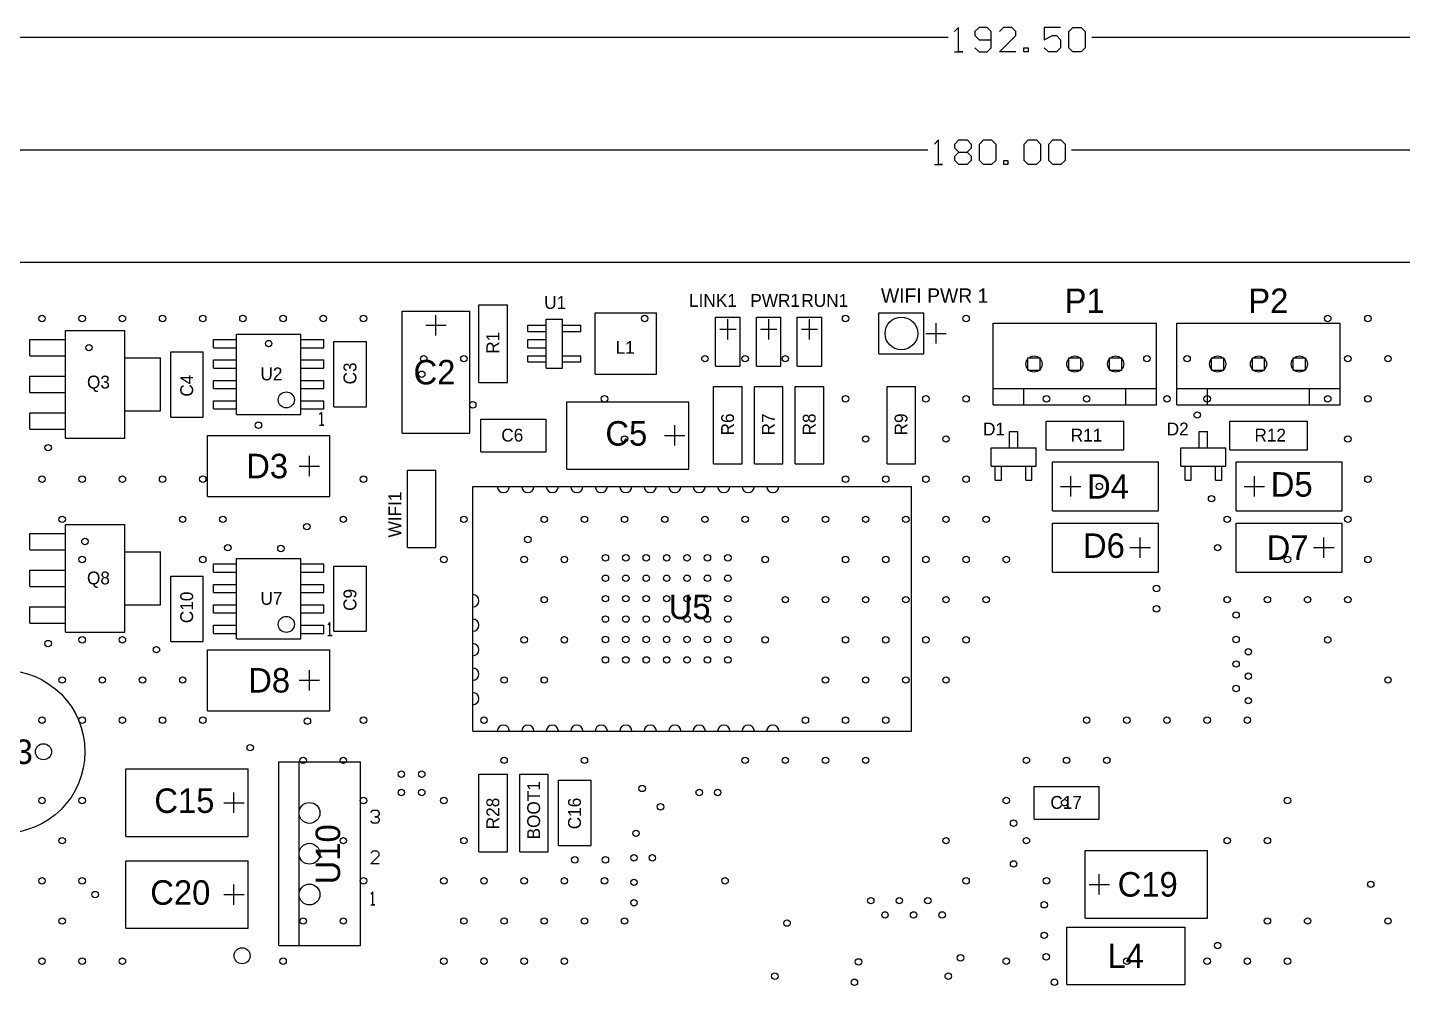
# Model space of a CAD drawing. Header units: millimetres. Extents: x 41 to 259, y 19 to 198.
# Drawn here: x 86.6 to 172.2, y 138.5 to 198.1 of the extents above; entities that cross this region are included whole.
import ezdxf

# ---------------------------------------------------------------- set-up
doc = ezdxf.new("R2010")
doc.units = ezdxf.units.MM
for name, color, linetype in [('Mechanical13', 56, 'Continuous'), ('PadHoleLayer', 156, 'Continuous'), ('ViaHoleLayer', 16, 'Continuous')]:
    doc.layers.add(name, color=color, linetype=linetype)

msp = doc.modelspace()

# ---------------------------------------------------------------- linework, layer by layer
at = {"layer": 'Mechanical13'}
for p, q in [((144.535, 198.109), (144.281, 197.855)), ((144.535, 196.586), (144.535, 198.109)), ((145.804, 198.109), (145.551, 197.855)), ((145.551, 197.855), (145.551, 197.602)), ((146.312, 198.109), (145.804, 198.109)), ((146.566, 197.855), (146.312, 198.109)), ((146.566, 196.84), (146.566, 197.855)), ((147.328, 198.109), (147.074, 197.855)), ((147.836, 198.109), (147.328, 198.109)), ((148.09, 197.855), (147.836, 198.109)), ((148.09, 197.602), (148.09, 197.855)), ((150.883, 198.109), (149.867, 198.109)), ((149.867, 198.109), (149.867, 197.348)), ((151.391, 197.855), (151.645, 198.109)), ((151.391, 196.84), (151.391, 197.855)), ((151.645, 198.109), (152.152, 198.109)), ((152.152, 198.109), (152.406, 197.855)), ((152.406, 197.855), (152.406, 196.84)), ((52.5, 197.5), (143.875, 197.5)), ((145.551, 197.602), (145.804, 197.348)), ((145.551, 196.84), (145.804, 196.586)), ((145.804, 197.348), (146.566, 197.348)), ((146.312, 196.586), (146.566, 196.84)), ((147.074, 196.586), (148.09, 197.602)), ((148.598, 196.586), (148.598, 196.84)), ((148.598, 196.84), (148.851, 196.84)), ((148.851, 196.84), (148.851, 196.586)), ((149.867, 197.348), (150.375, 197.602)), ((150.121, 196.586), (149.867, 196.84)), ((150.375, 197.602), (150.629, 197.602)), ((150.629, 197.602), (150.883, 197.348)), ((150.883, 196.84), (150.629, 196.586)), ((150.883, 197.348), (150.883, 196.84)), ((151.645, 196.586), (151.391, 196.84)), ((152.406, 196.84), (152.152, 196.586)), ((152.813, 197.5), (245, 197.5)), ((144.281, 196.586), (144.789, 196.586)), ((144.789, 196.586), (144.535, 196.586)), ((145.804, 196.586), (146.312, 196.586)), ((148.09, 196.586), (147.074, 196.586)), ((148.851, 196.586), (148.598, 196.586)), ((150.629, 196.586), (150.121, 196.586)), ((152.152, 196.586), (151.645, 196.586)), ((143.285, 191.109), (143.031, 190.855)), ((143.285, 189.586), (143.285, 191.109)), ((144.301, 190.855), (144.554, 191.109)), ((144.301, 190.602), (144.301, 190.855)), ((144.554, 191.109), (145.062, 191.109)), ((145.062, 191.109), (145.316, 190.855)), ((145.316, 190.855), (145.316, 190.602)), ((145.824, 190.855), (146.078, 191.109)), ((145.824, 189.84), (145.824, 190.855)), ((146.078, 191.109), (146.586, 191.109)), ((146.586, 191.109), (146.84, 190.855)), ((146.84, 190.855), (146.84, 189.84)), ((148.617, 190.855), (148.871, 191.109)), ((148.617, 189.84), (148.617, 190.855)), ((148.871, 191.109), (149.379, 191.109)), ((149.379, 191.109), (149.633, 190.855)), ((149.633, 190.855), (149.633, 189.84)), ((150.141, 190.855), (150.395, 191.109)), ((150.141, 189.84), (150.141, 190.855)), ((150.395, 191.109), (150.902, 191.109)), ((150.902, 191.109), (151.156, 190.855)), ((151.156, 190.855), (151.156, 189.84)), ((57.5, 190.5), (142.625, 190.5)), ((144.554, 190.348), (144.301, 190.602)), ((144.301, 190.094), (144.554, 190.348)), ((144.301, 189.84), (144.301, 190.094)), ((144.554, 190.348), (145.062, 190.348)), ((145.316, 190.602), (145.062, 190.348)), ((145.062, 190.348), (145.316, 190.094)), ((145.316, 190.094), (145.316, 189.84)), ((151.563, 190.5), (237.5, 190.5)), ((143.031, 189.586), (143.539, 189.586)), ((143.539, 189.586), (143.285, 189.586)), ((144.554, 189.586), (144.301, 189.84)), ((145.062, 189.586), (144.554, 189.586)), ((145.316, 189.84), (145.062, 189.586)), ((146.078, 189.586), (145.824, 189.84)), ((146.586, 189.586), (146.078, 189.586)), ((146.84, 189.84), (146.586, 189.586)), ((147.348, 189.586), (147.348, 189.84)), ((147.348, 189.84), (147.601, 189.84)), ((147.601, 189.586), (147.348, 189.586)), ((147.601, 189.84), (147.601, 189.586)), ((148.871, 189.586), (148.617, 189.84)), ((149.379, 189.586), (148.871, 189.586)), ((149.633, 189.84), (149.379, 189.586)), ((150.395, 189.586), (150.141, 189.84)), ((150.902, 189.586), (150.395, 189.586)), ((151.156, 189.84), (150.902, 189.586)), ((52.578, 183.5), (244.983, 183.5)), ((114.681, 176.022), (114.681, 180.848)), ((114.681, 180.848), (116.459, 180.848)), ((116.459, 176.022), (116.459, 180.848)), ((109.914, 180.457), (114.114, 180.457)), ((109.914, 172.857), (109.914, 180.457)), ((112.014, 178.943), (112.014, 180.213)), ((114.114, 172.857), (114.114, 180.457)), ((118.872, 176.911), (118.872, 179.959)), ((118.872, 179.959), (119.888, 179.959)), ((119.888, 176.911), (119.888, 179.959)), ((121.92, 180.34), (125.73, 180.34)), ((121.92, 176.53), (121.92, 180.34)), ((125.73, 176.53), (125.73, 180.34)), ((129.413, 177.038), (129.413, 180.086)), ((129.413, 180.086), (130.937, 180.086)), ((130.175, 178.689), (130.175, 179.959)), ((130.937, 177.038), (130.937, 180.086)), ((131.953, 180.086), (133.477, 180.086)), ((131.953, 177.038), (131.953, 180.086)), ((132.715, 178.689), (132.715, 179.959)), ((133.477, 177.038), (133.477, 180.086)), ((134.493, 177.038), (134.493, 180.086)), ((134.493, 180.086), (136.017, 180.086)), ((135.255, 178.689), (135.255, 179.959)), ((136.017, 177.038), (136.017, 180.086)), ((139.573, 180.34), (142.367, 180.34)), ((139.573, 177.8), (139.573, 180.34)), ((142.367, 177.8), (142.367, 180.34)), ((143.129, 178.435), (143.129, 179.705)), ((146.685, 179.705), (156.845, 179.705)), ((146.685, 174.625), (146.685, 179.705)), ((156.845, 174.625), (156.845, 179.705)), ((158.115, 174.625), (158.115, 179.705)), ((158.115, 179.705), (168.275, 179.705)), ((168.275, 174.625), (168.275, 179.705)), ((88.955, 172.545), (88.955, 179.245)), ((88.955, 179.245), (92.655, 179.245)), ((92.655, 172.545), (92.655, 179.245)), ((99.6, 174.03), (99.6, 179.03)), ((99.6, 179.03), (103.6, 179.03)), ((103.6, 174.03), (103.6, 179.03)), ((111.379, 179.578), (112.649, 179.578)), ((117.729, 179.197), (117.729, 179.578)), ((117.729, 179.578), (118.872, 179.578)), ((117.729, 179.197), (118.872, 179.197)), ((119.888, 179.578), (121.031, 179.578)), ((119.888, 179.197), (121.031, 179.197)), ((121.031, 179.197), (121.031, 179.578)), ((129.667, 179.324), (130.683, 179.324)), ((132.207, 179.324), (133.223, 179.324)), ((134.747, 179.324), (135.763, 179.324)), ((142.494, 179.07), (143.764, 179.07)), ((86.741, 177.673), (86.741, 178.689)), ((86.741, 178.689), (88.955, 178.689)), ((98.171, 178.181), (98.171, 178.689)), ((98.171, 178.689), (99.6, 178.689)), ((98.171, 178.181), (99.6, 178.181)), ((103.6, 178.689), (105.029, 178.689)), ((103.6, 178.181), (105.029, 178.181)), ((105.029, 178.181), (105.029, 178.689)), ((105.664, 174.498), (105.664, 178.562)), ((105.664, 178.562), (107.696, 178.562)), ((107.696, 174.498), (107.696, 178.562)), ((117.729, 178.181), (117.729, 178.689)), ((117.729, 178.689), (118.872, 178.689)), ((117.729, 178.181), (118.872, 178.181)), ((86.741, 177.673), (88.955, 177.673)), ((92.655, 177.546), (94.869, 177.546)), ((94.869, 174.244), (94.869, 177.546)), ((95.504, 173.863), (95.504, 177.927)), ((95.504, 177.927), (97.536, 177.927)), ((97.536, 173.863), (97.536, 177.927)), ((98.171, 177.419), (99.6, 177.419)), ((98.171, 176.911), (98.171, 177.419)), ((103.6, 177.419), (105.029, 177.419)), ((105.029, 176.911), (105.029, 177.419)), ((117.729, 177.292), (117.729, 177.673)), ((117.729, 177.673), (118.872, 177.673)), ((117.729, 177.292), (118.872, 177.292)), ((119.888, 177.673), (121.031, 177.673)), ((119.888, 177.292), (121.031, 177.292)), ((121.031, 177.292), (121.031, 177.673)), ((139.573, 177.8), (142.367, 177.8)), ((148.844, 176.784), (148.844, 177.546)), ((148.844, 177.546), (149.606, 177.546)), ((149.606, 176.784), (149.606, 177.546)), ((151.384, 177.546), (152.146, 177.546)), ((151.384, 176.784), (151.384, 177.546)), ((152.146, 176.784), (152.146, 177.546)), ((153.924, 177.546), (154.686, 177.546)), ((153.924, 176.784), (153.924, 177.546)), ((154.686, 176.784), (154.686, 177.546)), ((160.274, 177.546), (161.036, 177.546)), ((160.274, 176.784), (160.274, 177.546)), ((161.036, 176.784), (161.036, 177.546)), ((162.814, 177.546), (163.576, 177.546)), ((162.814, 176.784), (162.814, 177.546)), ((163.576, 176.784), (163.576, 177.546)), ((165.354, 177.546), (166.116, 177.546)), ((165.354, 176.784), (165.354, 177.546)), ((166.116, 176.784), (166.116, 177.546)), ((86.741, 175.387), (86.741, 176.403)), ((86.741, 176.403), (88.955, 176.403)), ((98.171, 176.911), (99.6, 176.911)), ((103.6, 176.911), (105.029, 176.911)), ((118.872, 176.911), (119.888, 176.911)), ((121.92, 176.53), (125.73, 176.53)), ((129.413, 177.038), (130.937, 177.038)), ((131.953, 177.038), (133.477, 177.038)), ((134.493, 177.038), (136.017, 177.038)), ((148.844, 176.784), (149.606, 176.784)), ((151.384, 176.784), (152.146, 176.784)), ((153.924, 176.784), (154.686, 176.784)), ((160.274, 176.784), (161.036, 176.784)), ((162.814, 176.784), (163.576, 176.784)), ((165.354, 176.784), (166.116, 176.784)), ((98.171, 176.149), (99.6, 176.149)), ((98.171, 175.641), (98.171, 176.149)), ((98.171, 175.641), (99.6, 175.641)), ((103.6, 176.149), (105.029, 176.149)), ((103.6, 175.641), (105.029, 175.641)), ((105.029, 175.641), (105.029, 176.149)), ((114.681, 176.022), (116.459, 176.022)), ((129.286, 175.768), (131.064, 175.768)), ((129.286, 170.942), (129.286, 175.768)), ((131.064, 170.942), (131.064, 175.768)), ((131.826, 175.768), (133.604, 175.768)), ((131.826, 170.942), (131.826, 175.768)), ((133.604, 170.942), (133.604, 175.768)), ((134.366, 175.768), (136.144, 175.768)), ((134.366, 170.942), (134.366, 175.768)), ((136.144, 170.942), (136.144, 175.768)), ((140.081, 175.768), (141.859, 175.768)), ((140.081, 170.942), (140.081, 175.768)), ((141.859, 170.942), (141.859, 175.768)), ((146.685, 175.641), (156.845, 175.641)), ((148.59, 174.625), (148.59, 175.641)), ((154.94, 174.625), (154.94, 175.641)), ((158.115, 175.641), (168.275, 175.641)), ((160.02, 174.625), (160.02, 175.641)), ((166.37, 174.625), (166.37, 175.641)), ((86.741, 175.387), (88.955, 175.387)), ((98.171, 174.879), (99.6, 174.879)), ((98.171, 174.371), (98.171, 174.879)), ((103.6, 174.879), (105.029, 174.879)), ((105.029, 174.371), (105.029, 174.879)), ((120.152, 170.62), (120.152, 174.82)), ((120.152, 174.82), (127.752, 174.82)), ((127.752, 170.62), (127.752, 174.82)), ((146.685, 174.625), (156.845, 174.625)), ((158.115, 174.625), (168.275, 174.625)), ((86.741, 173.101), (86.741, 174.117)), ((86.741, 174.117), (88.955, 174.117)), ((92.655, 174.244), (94.869, 174.244)), ((95.504, 173.863), (97.536, 173.863)), ((98.171, 174.371), (99.6, 174.371)), ((99.6, 174.03), (103.6, 174.03)), ((103.6, 174.371), (105.029, 174.371)), ((104.908, 174.155), (104.775, 174.021)), ((104.908, 173.355), (104.908, 174.155)), ((105.664, 174.498), (107.696, 174.498)), ((114.808, 171.704), (114.808, 173.736)), ((114.808, 173.736), (118.872, 173.736)), ((118.872, 171.704), (118.872, 173.736)), ((86.741, 173.101), (88.955, 173.101)), ((104.775, 173.355), (105.042, 173.355)), ((105.042, 173.355), (104.908, 173.355)), ((109.914, 172.857), (114.114, 172.857)), ((126.873, 172.085), (126.873, 173.355)), ((147.701, 172.974), (148.209, 172.974)), ((147.701, 171.958), (147.701, 172.974)), ((148.209, 171.958), (148.209, 172.974)), ((149.987, 171.831), (149.987, 173.609)), ((149.987, 173.609), (154.813, 173.609)), ((154.813, 171.831), (154.813, 173.609)), ((159.512, 172.974), (160.02, 172.974)), ((159.512, 171.958), (159.512, 172.974)), ((160.02, 171.958), (160.02, 172.974)), ((161.417, 171.831), (161.417, 173.609)), ((161.417, 173.609), (166.243, 173.609)), ((166.243, 171.831), (166.243, 173.609)), ((88.955, 172.545), (92.655, 172.545)), ((97.79, 168.91), (97.79, 172.72)), ((97.79, 172.72), (105.41, 172.72)), ((105.41, 168.91), (105.41, 172.72)), ((126.238, 172.72), (127.508, 172.72)), ((104.14, 170.18), (104.14, 171.45)), ((114.808, 171.704), (118.872, 171.704)), ((146.558, 170.815), (146.558, 171.958)), ((146.558, 171.958), (149.352, 171.958)), ((149.352, 170.815), (149.352, 171.958)), ((149.987, 171.831), (154.813, 171.831)), ((158.369, 170.815), (158.369, 171.958)), ((158.369, 171.958), (161.163, 171.958)), ((161.163, 170.815), (161.163, 171.958)), ((161.417, 171.831), (166.243, 171.831)), ((103.505, 170.815), (104.775, 170.815)), ((110.236, 170.561), (112.014, 170.561)), ((110.236, 165.735), (110.236, 170.561)), ((112.014, 165.735), (112.014, 170.561)), ((120.152, 170.62), (127.752, 170.62)), ((129.286, 170.942), (131.064, 170.942)), ((131.826, 170.942), (133.604, 170.942)), ((134.366, 170.942), (136.144, 170.942)), ((140.081, 170.942), (141.859, 170.942)), ((146.558, 170.815), (149.352, 170.815)), ((146.812, 169.926), (146.812, 170.815)), ((147.193, 169.926), (147.193, 170.815)), ((148.717, 169.926), (148.717, 170.815)), ((149.098, 169.926), (149.098, 170.815)), ((150.368, 171.069), (156.972, 171.069)), ((150.368, 168.021), (150.368, 171.069)), ((156.972, 168.021), (156.972, 171.069)), ((158.369, 170.815), (161.163, 170.815)), ((158.623, 169.926), (158.623, 170.815)), ((159.004, 169.926), (159.004, 170.815)), ((160.528, 169.926), (160.528, 170.815)), ((160.909, 169.926), (160.909, 170.815)), ((161.798, 168.021), (161.798, 171.069)), ((161.798, 171.069), (168.402, 171.069)), ((168.402, 168.021), (168.402, 171.069)), ((114.3, 154.305), (114.3, 169.545)), ((114.3, 169.545), (141.605, 169.545)), ((141.605, 154.305), (141.605, 169.545)), ((146.812, 169.926), (147.193, 169.926)), ((148.717, 169.926), (149.098, 169.926)), ((150.876, 169.545), (152.146, 169.545)), ((151.511, 168.91), (151.511, 170.18)), ((158.623, 169.926), (159.004, 169.926)), ((160.528, 169.926), (160.909, 169.926)), ((162.306, 169.545), (163.576, 169.545)), ((162.941, 168.91), (162.941, 170.18)), ((97.79, 168.91), (105.41, 168.91)), ((150.368, 168.021), (156.972, 168.021)), ((161.798, 168.021), (168.402, 168.021)), ((88.955, 160.48), (88.955, 167.18)), ((88.955, 167.18), (92.655, 167.18)), ((92.655, 160.48), (92.655, 167.18)), ((150.368, 164.211), (150.368, 167.259)), ((150.368, 167.259), (156.972, 167.259)), ((156.972, 164.211), (156.972, 167.259)), ((161.798, 167.259), (168.402, 167.259)), ((161.798, 164.211), (161.798, 167.259)), ((168.402, 164.211), (168.402, 167.259)), ((86.741, 165.608), (86.741, 166.624)), ((86.741, 166.624), (88.955, 166.624)), ((155.829, 165.1), (155.829, 166.37)), ((167.259, 165.1), (167.259, 166.37)), ((86.741, 165.608), (88.955, 165.608)), ((92.655, 165.481), (94.869, 165.481)), ((94.869, 162.179), (94.869, 165.481)), ((110.236, 165.735), (112.014, 165.735)), ((155.194, 165.735), (156.464, 165.735)), ((166.624, 165.735), (167.894, 165.735)), ((86.741, 163.322), (86.741, 164.338)), ((86.741, 164.338), (88.955, 164.338)), ((98.171, 164.719), (99.6, 164.719)), ((98.171, 164.211), (98.171, 164.719)), ((99.6, 160.06), (99.6, 165.06)), ((99.6, 165.06), (103.6, 165.06)), ((103.6, 160.06), (103.6, 165.06)), ((103.6, 164.719), (105.029, 164.719)), ((105.029, 164.211), (105.029, 164.719)), ((105.664, 160.528), (105.664, 164.592)), ((105.664, 164.592), (107.696, 164.592)), ((107.696, 160.528), (107.696, 164.592)), ((95.504, 159.893), (95.504, 163.957)), ((95.504, 163.957), (97.536, 163.957)), ((97.536, 159.893), (97.536, 163.957)), ((98.171, 164.211), (99.6, 164.211)), ((98.171, 162.941), (98.171, 163.449)), ((98.171, 163.449), (99.6, 163.449)), ((103.6, 164.211), (105.029, 164.211)), ((103.6, 163.449), (105.029, 163.449)), ((105.029, 162.941), (105.029, 163.449)), ((150.368, 164.211), (156.972, 164.211)), ((161.798, 164.211), (168.402, 164.211)), ((86.741, 163.322), (88.955, 163.322)), ((98.171, 162.941), (99.6, 162.941)), ((103.6, 162.941), (105.029, 162.941)), ((86.741, 161.036), (86.741, 162.052)), ((86.741, 162.052), (88.955, 162.052)), ((92.655, 162.179), (94.869, 162.179)), ((98.171, 161.671), (98.171, 162.179)), ((98.171, 162.179), (99.6, 162.179)), ((103.6, 162.179), (105.029, 162.179)), ((105.029, 161.671), (105.029, 162.179)), ((86.741, 161.036), (88.955, 161.036)), ((98.171, 161.671), (99.6, 161.671)), ((98.171, 160.401), (98.171, 160.909)), ((98.171, 160.909), (99.6, 160.909)), ((103.6, 161.671), (105.029, 161.671)), ((103.6, 160.909), (105.029, 160.909)), ((105.029, 160.401), (105.029, 160.909)), ((105.416, 161.074), (105.283, 160.94)), ((105.416, 160.274), (105.416, 161.074)), ((88.955, 160.48), (92.655, 160.48)), ((98.171, 160.401), (99.6, 160.401)), ((99.6, 160.06), (103.6, 160.06)), ((103.6, 160.401), (105.029, 160.401)), ((105.283, 160.274), (105.55, 160.274)), ((105.55, 160.274), (105.416, 160.274)), ((105.664, 160.528), (107.696, 160.528)), ((95.504, 159.893), (97.536, 159.893)), ((97.79, 159.385), (105.41, 159.385)), ((97.79, 155.575), (97.79, 159.385)), ((105.41, 155.575), (105.41, 159.385)), ((103.505, 157.48), (104.775, 157.48)), ((104.14, 156.845), (104.14, 158.115)), ((97.79, 155.575), (105.41, 155.575)), ((114.3, 154.305), (141.605, 154.305)), ((102.235, 140.97), (102.235, 152.4)), ((102.235, 152.4), (107.315, 152.4)), ((103.505, 140.97), (103.505, 152.4)), ((107.315, 140.97), (107.315, 152.4)), ((92.72, 151.96), (100.32, 151.96)), ((92.72, 147.76), (92.72, 151.96)), ((100.32, 147.76), (100.32, 151.96)), ((114.681, 151.638), (116.459, 151.638)), ((114.681, 146.812), (114.681, 151.638)), ((116.459, 146.812), (116.459, 151.638)), ((117.221, 146.812), (117.221, 151.638)), ((117.221, 151.638), (118.999, 151.638)), ((118.999, 146.812), (118.999, 151.638)), ((119.634, 147.193), (119.634, 151.257)), ((119.634, 151.257), (121.666, 151.257)), ((121.666, 147.193), (121.666, 151.257)), ((149.225, 148.844), (149.225, 150.876)), ((149.225, 150.876), (153.289, 150.876)), ((153.289, 148.844), (153.289, 150.876)), ((98.806, 149.86), (100.076, 149.86)), ((99.441, 149.225), (99.441, 150.495)), ((107.95, 149.256), (108.083, 149.39)), ((108.083, 149.39), (108.35, 149.39)), ((108.35, 148.99), (108.217, 148.99)), ((108.217, 148.99), (108.35, 148.99)), ((108.35, 149.39), (108.483, 149.256)), ((108.483, 149.123), (108.35, 148.99)), ((108.35, 148.99), (108.483, 148.857)), ((108.483, 149.256), (108.483, 149.123)), ((108.083, 148.59), (107.95, 148.723)), ((108.35, 148.59), (108.083, 148.59)), ((108.483, 148.723), (108.35, 148.59)), ((108.483, 148.857), (108.483, 148.723)), ((149.225, 148.844), (153.289, 148.844)), ((92.72, 147.76), (100.32, 147.76)), ((119.634, 147.193), (121.666, 147.193)), ((108.083, 146.85), (107.95, 146.716)), ((107.95, 146.05), (108.483, 146.583)), ((108.35, 146.85), (108.083, 146.85)), ((108.483, 146.716), (108.35, 146.85)), ((108.483, 146.583), (108.483, 146.716)), ((114.681, 146.812), (116.459, 146.812)), ((117.221, 146.812), (118.999, 146.812)), ((152.41, 142.68), (152.41, 146.88)), ((152.41, 146.88), (160.01, 146.88)), ((160.01, 142.68), (160.01, 146.88)), ((92.72, 146.245), (100.32, 146.245)), ((92.72, 142.045), (92.72, 146.245)), ((100.32, 142.045), (100.32, 146.245)), ((108.483, 146.05), (107.95, 146.05)), ((99.441, 143.51), (99.441, 144.78)), ((152.654, 144.78), (153.924, 144.78)), ((153.289, 144.145), (153.289, 145.415)), ((98.806, 144.145), (100.076, 144.145)), ((108.083, 144.31), (107.95, 144.176)), ((108.083, 143.51), (108.083, 144.31)), ((107.95, 143.51), (108.217, 143.51)), ((108.217, 143.51), (108.083, 143.51)), ((92.72, 142.045), (100.32, 142.045)), ((151.257, 142.113), (158.623, 142.113)), ((151.257, 138.557), (151.257, 142.113)), ((152.41, 142.68), (160.01, 142.68)), ((158.623, 138.557), (158.623, 142.113)), ((102.235, 140.97), (107.315, 140.97)), ((151.257, 138.557), (158.623, 138.557))]:
    msp.add_line(p, q, dxfattribs=at)
for centre, radius in [((140.97, 179.07), 1.016), ((102.7, 174.93), 0.5), ((102.7, 160.96), 0.5), ((85.09, 153.035), 5.08)]:
    msp.add_circle(centre, radius, dxfattribs=at)
for centre, start, end in [((116.205, 169.545), 180, 0), ((117.729, 169.545), 180, 0), ((119.253, 169.545), 180, 0), ((120.777, 169.545), 180, 0), ((122.301, 169.545), 180, 0), ((123.825, 169.545), 180, 0), ((125.349, 169.545), 180, 0), ((126.873, 169.545), 180, 0), ((128.397, 169.545), 180, 0), ((129.921, 169.545), 180, 0), ((131.445, 169.545), 180, 0), ((132.969, 169.545), 180, 0), ((114.3, 162.433), 270, 90), ((114.3, 160.909), 270, 90), ((114.3, 159.385), 270, 90), ((114.3, 157.861), 270, 90), ((114.3, 156.337), 270, 90), ((116.205, 154.305), 0, 180), ((117.729, 154.305), 0, 180), ((119.253, 154.305), 0, 180), ((120.777, 154.305), 0, 180), ((122.301, 154.305), 0, 180), ((123.825, 154.305), 0, 180), ((125.349, 154.305), 0, 180), ((126.873, 154.305), 0, 180), ((128.397, 154.305), 0, 180), ((129.921, 154.305), 0, 180), ((131.445, 154.305), 0, 180), ((132.969, 154.305), 0, 180)]:
    msp.add_arc(centre, 0.381, start, end, dxfattribs=at)
at = {"layer": 'PadHoleLayer'}
for centre, radius in [((149.225, 177.165), 0.5), ((151.765, 177.165), 0.5), ((154.305, 177.165), 0.5), ((160.655, 177.165), 0.5), ((163.195, 177.165), 0.5), ((165.735, 177.165), 0.5), ((87.59, 153.035), 0.5), ((104.14, 149.225), 0.65), ((104.14, 146.685), 0.65), ((104.14, 144.145), 0.65)]:
    msp.add_circle(centre, radius, dxfattribs=at)
at = {"layer": 'ViaHoleLayer'}
for centre, radius in [((87.5, 180), 0.2), ((90, 180), 0.2), ((92.5, 180), 0.2), ((95, 180), 0.2), ((97.5, 180), 0.2), ((100, 180), 0.2), ((102.5, 180), 0.2), ((105, 180), 0.2), ((107.5, 180), 0.2), ((125, 180), 0.2), ((137.5, 180), 0.2), ((145, 180), 0.2), ((167.5, 180), 0.2), ((170, 180), 0.2), ((90.424, 178.181), 0.2), ((101.6, 178.435), 0.2), ((111.25, 177.5), 0.2), ((113.75, 177.5), 0.2), ((128.75, 177.5), 0.2), ((131.25, 177.5), 0.2), ((133.75, 177.5), 0.2), ((156.25, 177.5), 0.2), ((158.75, 177.5), 0.2), ((168.75, 177.5), 0.2), ((171.25, 177.5), 0.2), ((111.125, 176.53), 0.2), ((114.3, 174.625), 0.2), ((122.5, 175), 0.2), ((137.5, 175), 0.2), ((142.5, 175), 0.2), ((145, 175), 0.2), ((150, 175), 0.2), ((152.5, 175), 0.2), ((157.5, 175), 0.2), ((160, 175), 0.2), ((167.5, 175), 0.2), ((170, 175), 0.2), ((159.385, 173.99), 0.2), ((100.965, 173.355), 0.2), ((87.884, 171.958), 0.2), ((123.75, 172.5), 0.2), ((138.75, 172.5), 0.2), ((143.75, 172.5), 0.2), ((168.75, 172.5), 0.2), ((87.5, 170), 0.2), ((90, 170), 0.2), ((92.5, 170), 0.2), ((95, 170), 0.2), ((97.5, 170), 0.2), ((107.5, 170), 0.2), ((137.5, 170), 0.2), ((140, 170), 0.2), ((142.5, 170), 0.2), ((145, 170), 0.2), ((153.289, 169.545), 0.2), ((170, 170), 0.2), ((160.274, 168.783), 0.2), ((88.75, 167.5), 0.2), ((96.25, 167.5), 0.2), ((98.75, 167.5), 0.2), ((106.25, 167.5), 0.2), ((113.75, 167.5), 0.2), ((118.75, 167.5), 0.2), ((121.25, 167.5), 0.2), ((123.75, 167.5), 0.2), ((126.25, 167.5), 0.2), ((128.75, 167.5), 0.2), ((131.25, 167.5), 0.2), ((133.75, 167.5), 0.2), ((136.25, 167.5), 0.2), ((138.75, 167.5), 0.2), ((141.25, 167.5), 0.2), ((143.75, 167.5), 0.2), ((146.25, 167.5), 0.2), ((161.25, 167.5), 0.2), ((168.75, 167.5), 0.2), ((103.975, 167.043), 0.2), ((90.17, 166.116), 0.2), ((117.729, 166.243), 0.2), ((90, 165), 0.2), ((97.5, 165), 0.2), ((99.06, 165.735), 0.2), ((102.362, 165.681), 0.2), ((112.5, 165), 0.2), ((117.5, 165), 0.2), ((120, 165), 0.2), ((122.555, 165.1), 0.2), ((123.825, 165.1), 0.2), ((125.095, 165.1), 0.2), ((126.365, 165.1), 0.2), ((127.635, 165.1), 0.2), ((128.905, 165.1), 0.2), ((130.175, 165.1), 0.2), ((132.5, 165), 0.2), ((137.5, 165), 0.2), ((140, 165), 0.2), ((142.5, 165), 0.2), ((145, 165), 0.2), ((147.5, 165), 0.2), ((160.655, 165.735), 0.2), ((165, 165), 0.2), ((170, 165), 0.2), ((122.555, 163.83), 0.2), ((123.825, 163.83), 0.2), ((125.095, 163.83), 0.2), ((126.365, 163.83), 0.2), ((127.635, 163.83), 0.2), ((128.905, 163.83), 0.2), ((130.175, 163.83), 0.2), ((118.75, 162.5), 0.2), ((122.555, 162.56), 0.2), ((123.825, 162.56), 0.2), ((125.095, 162.56), 0.2), ((126.365, 162.56), 0.2), ((127.635, 162.56), 0.2), ((128.905, 162.56), 0.2), ((130.175, 162.56), 0.2), ((133.75, 162.5), 0.2), ((136.25, 162.5), 0.2), ((138.75, 162.5), 0.2), ((141.25, 162.5), 0.2), ((143.75, 162.5), 0.2), ((146.25, 162.5), 0.2), ((156.845, 163.195), 0.2), ((161.25, 162.5), 0.2), ((163.75, 162.5), 0.2), ((166.25, 162.5), 0.2), ((168.75, 162.5), 0.2), ((156.845, 161.925), 0.2), ((161.798, 161.544), 0.2), ((122.555, 161.29), 0.2), ((123.825, 161.29), 0.2), ((125.095, 161.29), 0.2), ((126.365, 161.29), 0.2), ((127.635, 161.29), 0.2), ((128.905, 161.29), 0.2), ((130.175, 161.29), 0.2), ((90, 160), 0.2), ((92.5, 160), 0.2), ((117.5, 160), 0.2), ((120, 160), 0.2), ((122.555, 160.02), 0.2), ((123.825, 160.02), 0.2), ((125.095, 160.02), 0.2), ((126.365, 160.02), 0.2), ((127.635, 160.02), 0.2), ((128.905, 160.02), 0.2), ((130.175, 160.02), 0.2), ((132.5, 160), 0.2), ((137.5, 160), 0.2), ((140, 160), 0.2), ((142.5, 160), 0.2), ((145, 160), 0.2), ((161.798, 160.02), 0.2), ((167.5, 160), 0.2), ((87.884, 159.766), 0.2), ((94.615, 159.385), 0.2), ((162.56, 159.258), 0.2), ((122.555, 158.75), 0.2), ((123.825, 158.75), 0.2), ((125.095, 158.75), 0.2), ((126.365, 158.75), 0.2), ((127.635, 158.75), 0.2), ((128.905, 158.75), 0.2), ((130.175, 158.75), 0.2), ((161.798, 158.496), 0.2), ((88.75, 157.5), 0.2), ((91.25, 157.5), 0.2), ((93.75, 157.5), 0.2), ((96.25, 157.5), 0.2), ((116.25, 157.5), 0.2), ((118.75, 157.5), 0.2), ((136.25, 157.5), 0.2), ((138.75, 157.5), 0.2), ((141.25, 157.5), 0.2), ((143.75, 157.5), 0.2), ((162.56, 157.734), 0.2), ((171.25, 157.5), 0.2), ((161.798, 156.972), 0.2), ((162.56, 156.21), 0.2), ((87.5, 155), 0.2), ((90, 155), 0.2), ((92.5, 155), 0.2), ((95, 155), 0.2), ((97.5, 155), 0.2), ((104.013, 154.94), 0.2), ((107.5, 155), 0.2), ((115, 155), 0.2), ((135, 155), 0.2), ((137.5, 155), 0.2), ((140, 155), 0.2), ((152.5, 155), 0.2), ((155, 155), 0.2), ((157.5, 155), 0.2), ((160, 155), 0.2), ((162.5, 155), 0.2), ((100.457, 153.289), 0.2), ((103.75, 152.5), 0.2), ((106.25, 152.5), 0.2), ((116.25, 152.5), 0.2), ((121.25, 152.5), 0.2), ((131.25, 152.5), 0.2), ((133.75, 152.5), 0.2), ((136.25, 152.5), 0.2), ((138.75, 152.5), 0.2), ((148.75, 152.5), 0.2), ((151.25, 152.5), 0.2), ((153.75, 152.5), 0.2), ((109.855, 151.638), 0.2), ((111.125, 151.638), 0.2), ((109.855, 150.495), 0.2), ((111.125, 150.495), 0.2), ((124.841, 150.749), 0.2), ((128.397, 150.495), 0.2), ((129.54, 150.495), 0.2), ((87.5, 150), 0.2), ((90, 150), 0.2), ((107.5, 150), 0.2), ((112.5, 150), 0.2), ((125.984, 149.606), 0.2), ((147.5, 150), 0.2), ((151.13, 149.86), 0.2), ((165, 150), 0.2), ((124.46, 147.955), 0.2), ((147.955, 148.59), 0.2), ((88.75, 147.5), 0.2), ((106.25, 147.5), 0.2), ((113.75, 147.5), 0.2), ((143.75, 147.5), 0.2), ((148.75, 147.5), 0.2), ((161.25, 147.5), 0.2), ((163.75, 147.5), 0.2), ((120.65, 146.304), 0.2), ((122.555, 146.304), 0.2), ((124.333, 146.431), 0.2), ((125.476, 146.431), 0.2), ((147.955, 146.05), 0.2), ((87.5, 145), 0.2), ((90, 145), 0.2), ((107.5, 145), 0.2), ((112.5, 145), 0.2), ((115, 145), 0.2), ((117.5, 145), 0.2), ((120, 145), 0.2), ((122.5, 145), 0.2), ((124.333, 144.907), 0.2), ((130, 145), 0.2), ((145, 145), 0.2), ((150, 145), 0.2), ((170.18, 144.78), 0.2), ((90.805, 144.145), 0.2), ((124.333, 143.637), 0.2), ((139.065, 143.764), 0.2), ((140.843, 143.764), 0.2), ((142.621, 143.764), 0.2), ((139.954, 142.875), 0.2), ((141.732, 142.875), 0.2), ((143.51, 142.875), 0.2), ((149.86, 143.51), 0.2), ((88.75, 142.5), 0.2), ((103.75, 142.5), 0.2), ((106.25, 142.5), 0.2), ((113.75, 142.5), 0.2), ((116.25, 142.5), 0.2), ((118.75, 142.5), 0.2), ((121.25, 142.5), 0.2), ((123.75, 142.5), 0.2), ((133.858, 142.367), 0.2), ((163.75, 142.5), 0.2), ((166.25, 142.5), 0.2), ((171.25, 142.5), 0.2), ((149.86, 141.605), 0.2), ((99.949, 140.335), 0.5), ((144.653, 140.208), 0.2), ((149.987, 140.27), 0.2), ((160.655, 140.97), 0.2), ((87.5, 140), 0.2), ((90, 140), 0.2), ((92.5, 140), 0.2), ((102.5, 140), 0.2), ((112.5, 140), 0.2), ((115, 140), 0.2), ((117.5, 140), 0.2), ((120, 140), 0.2), ((138.303, 139.954), 0.2), ((147.5, 140), 0.2), ((155, 140), 0.2), ((160, 140), 0.2), ((162.5, 140), 0.2), ((165, 140), 0.2), ((133.096, 139.065), 0.2), ((138.049, 138.684), 0.2), ((143.891, 139.065), 0.2), ((150.495, 138.684), 0.2)]:
    msp.add_circle(centre, radius, dxfattribs=at)

# ---------------------------------------------------------------- texts
at = {"layer": 'Mechanical13'}
for s, height, p in [('U1', 0.8, (118.745, 180.594)), ('LINK1', 0.8, (127.762, 180.721)), ('PWR1', 0.8, (131.572, 180.721)), ('RUN1', 0.8, (134.747, 180.721)), ('WIFI PWR 1', 0.9, (139.7, 180.975)), ('P1', 1.524, (151.13, 180.34)), ('P2', 1.524, (162.56, 180.34)), ('L1', 0.8, (123.19, 177.8)), ('C2', 1.524, (110.617, 175.895)), ('Q3', 0.8, (90.297, 175.641)), ('U2', 0.8, (101.092, 176.149)), ('C6', 0.8, (116.078, 172.339)), ('C5', 1.524, (122.555, 172.085)), ('D1', 0.8, (146.05, 172.72)), ('R11', 0.8, (151.511, 172.339)), ('D2', 0.8, (157.48, 172.72)), ('R12', 0.8, (162.941, 172.339)), ('D3', 1.524, (100.203, 170.053)), ('D4', 1.524, (152.527, 168.783)), ('D5', 1.524, (163.957, 168.91)), ('D6', 1.524, (152.273, 165.1)), ('D7', 1.524, (163.703, 164.973)), ('Q8', 0.8, (90.297, 163.449)), ('U7', 0.8, (101.092, 162.179)), ('U5', 1.524, (126.492, 161.29)), ('D8', 1.524, (100.33, 156.718)), ('C13', 1.524, (83.185, 152.273)), ('C15', 1.524, (94.488, 149.225)), ('C17', 0.8, (150.241, 149.479)), ('C19', 1.524, (154.432, 144.018)), ('C20', 1.524, (94.234, 143.51)), ('L4', 1.524, (153.797, 139.573))]:
    msp.add_text(s, height=height, dxfattribs=at).set_placement(p)
for s, height, p in [('R1', 0.8, (115.951, 177.8)), ('C3', 0.8, (107.061, 175.895)), ('C4', 0.8, (96.901, 175.133)), ('R6', 0.8, (130.556, 172.72)), ('R7', 0.8, (133.096, 172.72)), ('R8', 0.8, (135.636, 172.72)), ('R9', 0.8, (141.351, 172.72)), ('WIFI1', 0.8, (109.855, 166.37)), ('C10', 0.8, (96.901, 161.036)), ('C9', 0.8, (107.061, 161.798)), ('BOOT1', 0.8, (118.491, 147.574)), ('R28', 0.8, (115.951, 148.209)), ('C16', 0.8, (121.031, 148.209)), ('U10', 1.524, (106.045, 144.78))]:
    msp.add_text(s, height=height, rotation=90, dxfattribs=at).set_placement(p)

doc.saveas('drawing.dxf')
